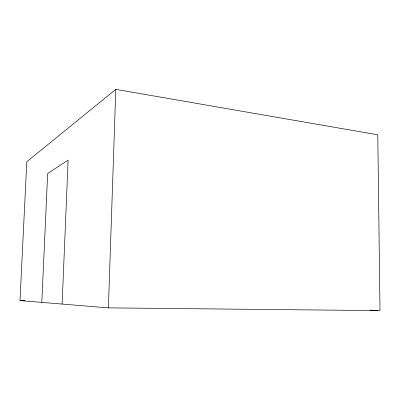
<?xml version="1.0" encoding="UTF-8"?>
<svg xmlns="http://www.w3.org/2000/svg" width="400" height="400" viewBox="0 0 400 400"><rect width="100%" height="100%" fill="white"/><g stroke="black" fill="none" stroke-linecap="round" stroke-linejoin="round"><path stroke-width="0.6" d="M108.4 307.875L115.795 89.375L377.79 134.805L380 310.625L108.4 307.875L20 300.595L26.805 161.725L115.795 89.375M62.115 304.065L68.13 160.145L47.655 173.465L41.82 302.39M20.625 300.605L24.99 300.665M370.045 310.185L377.51 310.515"/></g></svg>
